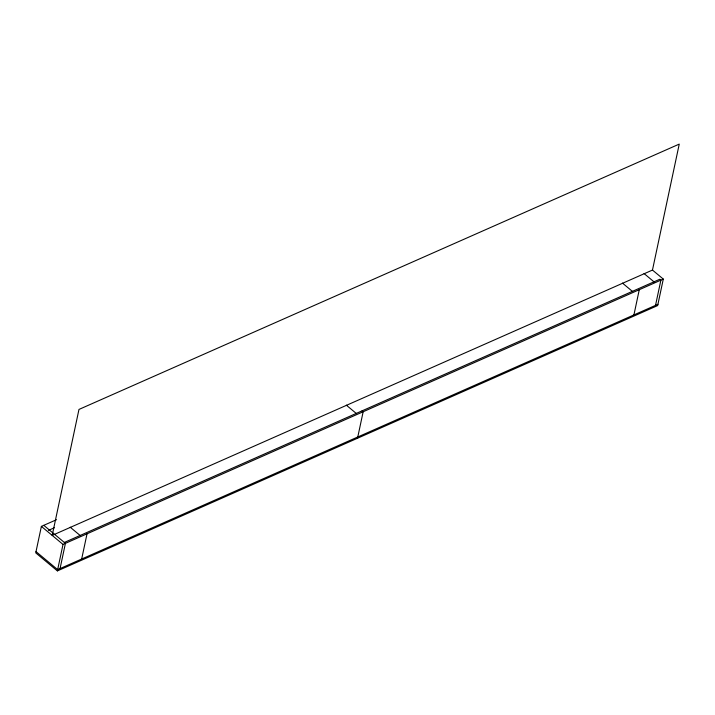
<?xml version="1.0" encoding="UTF-8"?>
<svg xmlns="http://www.w3.org/2000/svg" width="715" height="715" viewBox="0 0 715 715"><rect width="100%" height="100%" fill="white"/><g stroke="black" fill="none" stroke-linecap="round" stroke-linejoin="round"><path stroke-width="1.07" d="M56.548 519.689L41.381 526.392L35.75 552.874L57.388 570.901L657.666 305.564L663.297 279.082L652.473 270.064L679.25 144.099L78.972 409.436L52.195 535.401L652.473 270.064M57.388 570.901L63.018 544.419L663.297 279.082M60.06 568.577L65.422 543.355L43.776 525.328M81.671 559.023L87.033 533.801M357.527 438.232L363.157 411.751L362.076 410.848M633.928 314.913L639.282 289.691M655.53 305.359L660.892 280.146L659.811 279.243L64.341 542.453M48.432 530.369L54.331 527.759M657.934 304.304L57.656 569.641L36.018 551.614M644.072 273.559L654.234 282.023M622.47 283.104L632.632 291.568M346.337 405.164L356.499 413.628M70.213 527.214L80.375 535.678M41.381 526.392L63.018 544.419"/></g></svg>
